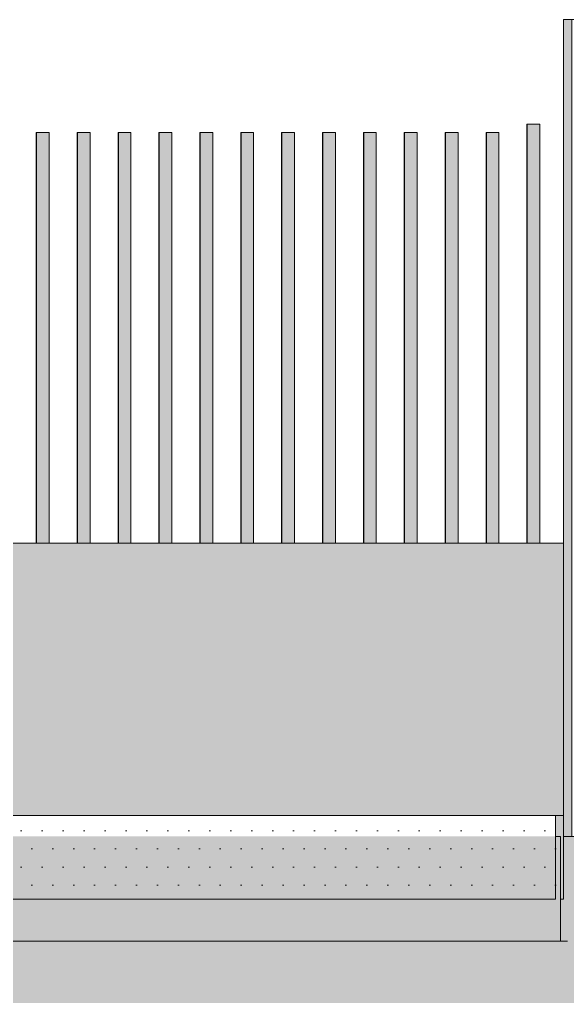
# Model space of a CAD drawing. Header units: millimetres. Extents: x 365175 to 2667127, y -330297 to -162108.
# Drawn here: x 2402294 to 2403601, y -324415 to -322084 of the extents above; entities that cross this region are included whole.
import ezdxf

# ---------------------------------------------------------------- set-up
doc = ezdxf.new("R2010")
doc.units = ezdxf.units.MM
doc.header["$MEASUREMENT"] = 0
doc.linetypes.add('Wipeout_Contour', pattern=[1000, 0, -1000])
doc.layers.add('TopoAlt', color=7, linetype='Continuous')
pattern_1 = [(0, (2775447.68, -323933.55), (0, 86.60254), [0, -50]), (0, (2775472.68, -323890.25), (0, 86.60254), [0, -50])]

# ---------------------------------------------------------------- blocks, each defined once
blk = doc.blocks.new('Élément de coupe_1403_4', base_point=(2775447.7, -323933.6))
at = {"layer": 'TopoAlt', "linetype": 'Continuous', "lineweight": 0, "true_color": 0x000000}
blk.add_hatch(color=18, dxfattribs=at).paths.add_polyline_path([(2403591.8, -323333.6), (2403591.8, -323333.6), (2403591.8, -324033.6), (2403611.6, -324033.6), (2403611.6, -322083.6), (2403591.8, -322083.6)])
blk.add_hatch(color=18, dxfattribs=at).paths.add_polyline_path([(2403591.8, -323333.6), (2403591.8, -323333.6), (2403591.8, -324033.6), (2403611.6, -324033.6), (2403611.6, -322083.6), (2403591.8, -322083.6)])
at = {"layer": 'TopoAlt', "color": 190, "linetype": 'Continuous', "lineweight": 5, "true_color": 0x8002ff}
for p, q in [((2403591.8, -322083.6), (2403591.8, -323333.6)), ((2403611.6, -322083.6), (2403591.8, -322083.6)), ((2403591.8, -323333.6), (2403591.8, -323983.6)), ((2403611.6, -324033.6), (2403591.8, -324033.6))]:
    blk.add_line(p, q, dxfattribs=at)
at = {"layer": 'TopoAlt', "color": 211, "linetype": 'Continuous', "lineweight": 5, "true_color": 0xfe55ff}
for p, q in [((2403911.6, -322083.6), (2403611.6, -322083.6)), ((2403611.6, -322083.6), (2403611.6, -324033.6)), ((2403911.6, -322083.6), (2403911.6, -324033.6)), ((2403911.6, -324033.6), (2403611.6, -324033.6))]:
    blk.add_line(p, q, dxfattribs=at)
blk = doc.blocks.new('Élément de coupe_1429_4', base_point=(2775447.7, -323933.6))
at = {"layer": 'TopoAlt', "linetype": 'Continuous', "lineweight": 0, "true_color": 0x000000}
for points in [[(2401377.4, -323913.6), (2401377.4, -323933.6), (2401380.3, -323933.6), (2401380.3, -323333.6), (2401379.3, -323333.6), (2401379.3, -323913.6)], [(2401377.4, -323913.6), (2401377.4, -323933.6), (2401380.3, -323933.6), (2401380.3, -323333.6), (2401379.3, -323333.6), (2401379.3, -323913.6)], [(2401380.3, -323333.6), (2401380.3, -323933.6), (2401602.6, -323933.6), (2401602.6, -324033.6), (2401613.2, -324033.6), (2401613.2, -323983.6), (2401635.5, -323983.6), (2401635.5, -323333.6)], [(2401380.3, -323333.6), (2401380.3, -323933.6), (2401602.6, -323933.6), (2401602.6, -324033.6), (2401613.2, -324033.6), (2401613.2, -323983.6), (2401635.5, -323983.6), (2401635.5, -323333.6)], [(2401974.2, -323983.6), (2403591.8, -323983.6), (2403591.8, -323333.6), (2401974.2, -323333.6)], [(2402502.3, -323983.6), (2403591.8, -323983.6), (2403591.8, -323333.6), (2402875.1, -323333.6)]]:
    blk.add_hatch(color=18, dxfattribs=at).paths.add_polyline_path(points)
at = {"layer": 'TopoAlt', "color": 190, "linetype": 'Continuous', "lineweight": 5, "true_color": 0x8002ff}
for p, q in [((2401379.3, -323333.6), (2401380.3, -323333.6)), ((2401380.3, -323333.6), (2401380.3, -323933.6)), ((2401380.3, -323333.6), (2401635.5, -323333.6)), ((2401974.2, -323333.6), (2403591.8, -323333.6)), ((2401377.4, -323933.6), (2401377.4, -323913.6))]:
    blk.add_line(p, q, dxfattribs=at)
blk = doc.blocks.new('Élément de coupe_1430_4', base_point=(2775447.7, -323933.6))
at = {"linetype": 'Continuous', "lineweight": 0, "true_color": 0x000000}
for points in [[(2403407.8, -322353.6), (2403407.2, -322353.6), (2403407.2, -323333.6), (2403407.8, -323333.6)], [(2403407.8, -322353.6), (2403407.2, -322353.6), (2403407.2, -323333.6), (2403407.8, -323333.6)], [(2403437.8, -322353.6), (2403407.8, -322353.6), (2403407.8, -323333.6), (2403437.8, -323333.6)], [(2403407.8, -323333.6), (2403437.8, -323333.6), (2403437.8, -322353.6), (2403437, -322353.6), (2403407.8, -322404.4)]]:
    blk.add_hatch(color=18, dxfattribs=at).paths.add_polyline_path(points)
at = {"color": 18, "linetype": 'Continuous', "lineweight": 5, "true_color": 0x330000}
for p, q in [((2403407.2, -322353.6), (2403407.8, -322353.6)), ((2403407.2, -323333.6), (2403407.2, -322353.6)), ((2403407.8, -322353.6), (2403437.8, -322353.6)), ((2403407.8, -323333.6), (2403407.8, -322353.6)), ((2403437.8, -323333.6), (2403437.8, -322353.6))]:
    blk.add_line(p, q, dxfattribs=at)
blk = doc.blocks.new('Élément de coupe_1431_4', base_point=(2775447.7, -323933.6))
at = {"linetype": 'Continuous', "lineweight": 0, "true_color": 0x000000}
for points in [[(2403310.2, -322353.6), (2403309.6, -322353.6), (2403309.6, -323333.6), (2403310.2, -323333.6)], [(2403310.2, -322353.6), (2403309.6, -322353.6), (2403309.6, -323333.6), (2403310.2, -323333.6)], [(2403340.2, -322353.6), (2403310.2, -322353.6), (2403310.2, -323333.6), (2403340.2, -323333.6)], [(2403310.2, -323333.6), (2403340.2, -323333.6), (2403340.2, -322522.3), (2403310.2, -322574.6)]]:
    blk.add_hatch(color=18, dxfattribs=at).paths.add_polyline_path(points)
at = {"color": 18, "linetype": 'Continuous', "lineweight": 5, "true_color": 0x330000}
for p, q in [((2403309.6, -322353.6), (2403310.2, -322353.6)), ((2403309.6, -323333.6), (2403309.6, -322353.6)), ((2403310.2, -322353.6), (2403340.2, -322353.6)), ((2403310.2, -323333.6), (2403310.2, -322353.6)), ((2403340.2, -323333.6), (2403340.2, -322353.6))]:
    blk.add_line(p, q, dxfattribs=at)
blk = doc.blocks.new('Élément de coupe_1432_4', base_point=(2775447.7, -323933.6))
at = {"linetype": 'Continuous', "lineweight": 0, "true_color": 0x000000}
for points in [[(2403212.6, -322353.6), (2403212, -322353.6), (2403212, -323333.6), (2403212.6, -323333.6)], [(2403212.6, -322353.6), (2403212, -322353.6), (2403212, -323333.6), (2403212.6, -323333.6)], [(2403242.6, -322353.6), (2403212.6, -322353.6), (2403212.6, -323333.6), (2403242.6, -323333.6)], [(2403212.6, -322744.8), (2403212.6, -323333.6), (2403242.6, -323333.6), (2403242.6, -322692.5)]]:
    blk.add_hatch(color=18, dxfattribs=at).paths.add_polyline_path(points)
at = {"color": 18, "linetype": 'Continuous', "lineweight": 5, "true_color": 0x330000}
for p, q in [((2403212, -322353.6), (2403212.6, -322353.6)), ((2403212, -323333.6), (2403212, -322353.6)), ((2403212.6, -322353.6), (2403242.6, -322353.6)), ((2403212.6, -323333.6), (2403212.6, -322353.6)), ((2403242.6, -323333.6), (2403242.6, -322353.6))]:
    blk.add_line(p, q, dxfattribs=at)
blk = doc.blocks.new('Élément de coupe_1433_4', base_point=(2775447.7, -323933.6))
at = {"linetype": 'Continuous', "lineweight": 0, "true_color": 0x000000}
for points in [[(2403115, -322353.6), (2403114.4, -322353.6), (2403114.4, -323333.6), (2403115, -323333.6)], [(2403115, -322353.6), (2403114.4, -322353.6), (2403114.4, -323333.6), (2403115, -323333.6)], [(2403145, -322353.6), (2403115, -322353.6), (2403115, -323333.6), (2403145, -323333.6)], [(2403115, -323333.6), (2403145, -323333.6), (2403145, -322862.7), (2403115, -322915.1)]]:
    blk.add_hatch(color=18, dxfattribs=at).paths.add_polyline_path(points)
at = {"color": 18, "linetype": 'Continuous', "lineweight": 5, "true_color": 0x330000}
for p, q in [((2403114.4, -322353.6), (2403115, -322353.6)), ((2403114.4, -323333.6), (2403114.4, -322353.6)), ((2403115, -322353.6), (2403145, -322353.6)), ((2403115, -323333.6), (2403115, -322353.6)), ((2403145, -323333.6), (2403145, -322353.6))]:
    blk.add_line(p, q, dxfattribs=at)
blk = doc.blocks.new('Élément de coupe_1434_4', base_point=(2775447.7, -323933.6))
at = {"linetype": 'Continuous', "lineweight": 0, "true_color": 0x000000}
for points in [[(2403017.4, -322353.6), (2403016.8, -322353.6), (2403016.8, -323333.6), (2403017.4, -323333.6)], [(2403017.4, -322353.6), (2403016.8, -322353.6), (2403016.8, -323333.6), (2403017.4, -323333.6)], [(2403047.4, -322353.6), (2403017.4, -322353.6), (2403017.4, -323333.6), (2403047.4, -323333.6)], [(2403017.4, -323333.6), (2403047.4, -323333.6), (2403047.4, -323032.9), (2403017.4, -323085.3)]]:
    blk.add_hatch(color=18, dxfattribs=at).paths.add_polyline_path(points)
at = {"color": 18, "linetype": 'Continuous', "lineweight": 5, "true_color": 0x330000}
for p, q in [((2403016.8, -322353.6), (2403017.4, -322353.6)), ((2403016.8, -323333.6), (2403016.8, -322353.6)), ((2403017.4, -322353.6), (2403047.4, -322353.6)), ((2403017.4, -323333.6), (2403017.4, -322353.6)), ((2403047.4, -323333.6), (2403047.4, -322353.6))]:
    blk.add_line(p, q, dxfattribs=at)
blk = doc.blocks.new('Élément de coupe_1435_4', base_point=(2775447.7, -323933.6))
at = {"linetype": 'Continuous', "lineweight": 0, "true_color": 0x000000}
for points in [[(2402919.8, -322353.6), (2402919.2, -322353.6), (2402919.2, -323333.6), (2402919.8, -323333.6)], [(2402919.8, -322353.6), (2402919.2, -322353.6), (2402919.2, -323333.6), (2402919.8, -323333.6)], [(2402949.8, -322353.6), (2402919.8, -322353.6), (2402919.8, -323333.6), (2402949.8, -323333.6)], [(2402919.8, -323255.5), (2402919.8, -323333.6), (2402949.8, -323333.6), (2402949.8, -323203.2)]]:
    blk.add_hatch(color=18, dxfattribs=at).paths.add_polyline_path(points)
at = {"color": 18, "linetype": 'Continuous', "lineweight": 5, "true_color": 0x330000}
for p, q in [((2402919.2, -322353.6), (2402919.8, -322353.6)), ((2402919.2, -323333.6), (2402919.2, -322353.6)), ((2402919.8, -322353.6), (2402949.8, -322353.6)), ((2402919.8, -323333.6), (2402919.8, -322353.6)), ((2402949.8, -323333.6), (2402949.8, -322353.6))]:
    blk.add_line(p, q, dxfattribs=at)
blk = doc.blocks.new('Élément de coupe_1436_4', base_point=(2775447.7, -323933.6))
at = {"linetype": 'Continuous', "lineweight": 0, "true_color": 0x000000}
for points in [[(2402822.2, -322353.6), (2402821.6, -322353.6), (2402821.6, -323333.6), (2402822.2, -323333.6)], [(2402822.2, -322353.6), (2402821.6, -322353.6), (2402821.6, -323333.6), (2402822.2, -323333.6)], [(2402852.2, -322353.6), (2402822.2, -322353.6), (2402822.2, -323333.6), (2402852.2, -323333.6)]]:
    blk.add_hatch(color=18, dxfattribs=at).paths.add_polyline_path(points)
at = {"color": 18, "linetype": 'Continuous', "lineweight": 5, "true_color": 0x330000}
for p, q in [((2402821.6, -322353.6), (2402822.2, -322353.6)), ((2402821.6, -323333.6), (2402821.6, -322353.6)), ((2402822.2, -322353.6), (2402852.2, -322353.6)), ((2402822.2, -323333.6), (2402822.2, -322353.6)), ((2402852.2, -323333.6), (2402852.2, -322353.6))]:
    blk.add_line(p, q, dxfattribs=at)
blk = doc.blocks.new('Élément de coupe_1437_4', base_point=(2775447.7, -323933.6))
at = {"linetype": 'Continuous', "lineweight": 0, "true_color": 0x000000}
for points in [[(2402724.6, -322353.6), (2402724, -322353.6), (2402724, -323333.6), (2402724.6, -323333.6)], [(2402724.6, -322353.6), (2402724, -322353.6), (2402724, -323333.6), (2402724.6, -323333.6)], [(2402754.6, -322353.6), (2402724.6, -322353.6), (2402724.6, -323333.6), (2402754.6, -323333.6)]]:
    blk.add_hatch(color=18, dxfattribs=at).paths.add_polyline_path(points)
at = {"color": 18, "linetype": 'Continuous', "lineweight": 5, "true_color": 0x330000}
for p, q in [((2402724, -322353.6), (2402724.6, -322353.6)), ((2402724, -323333.6), (2402724, -322353.6)), ((2402724.6, -322353.6), (2402754.6, -322353.6)), ((2402724.6, -323333.6), (2402724.6, -322353.6)), ((2402754.6, -323333.6), (2402754.6, -322353.6))]:
    blk.add_line(p, q, dxfattribs=at)
blk = doc.blocks.new('Élément de coupe_1438_4', base_point=(2775447.7, -323933.6))
at = {"linetype": 'Continuous', "lineweight": 0, "true_color": 0x000000}
for points in [[(2402627, -322353.6), (2402626.4, -322353.6), (2402626.4, -323333.6), (2402627, -323333.6)], [(2402627, -322353.6), (2402626.4, -322353.6), (2402626.4, -323333.6), (2402627, -323333.6)], [(2402657, -322353.6), (2402627, -322353.6), (2402627, -323333.6), (2402657, -323333.6)]]:
    blk.add_hatch(color=18, dxfattribs=at).paths.add_polyline_path(points)
at = {"color": 18, "linetype": 'Continuous', "lineweight": 5, "true_color": 0x330000}
for p, q in [((2402626.4, -322353.6), (2402627, -322353.6)), ((2402626.4, -323333.6), (2402626.4, -322353.6)), ((2402627, -322353.6), (2402657, -322353.6)), ((2402627, -323333.6), (2402627, -322353.6)), ((2402657, -323333.6), (2402657, -322353.6))]:
    blk.add_line(p, q, dxfattribs=at)
blk = doc.blocks.new('Élément de coupe_1439_4', base_point=(2775447.7, -323933.6))
at = {"linetype": 'Continuous', "lineweight": 0, "true_color": 0x000000}
for points in [[(2402529.4, -322353.6), (2402528.8, -322353.6), (2402528.8, -323333.6), (2402529.4, -323333.6)], [(2402529.4, -322353.6), (2402528.8, -322353.6), (2402528.8, -323333.6), (2402529.4, -323333.6)], [(2402559.4, -322353.6), (2402529.4, -322353.6), (2402529.4, -323333.6), (2402559.4, -323333.6)]]:
    blk.add_hatch(color=18, dxfattribs=at).paths.add_polyline_path(points)
at = {"color": 18, "linetype": 'Continuous', "lineweight": 5, "true_color": 0x330000}
for p, q in [((2402528.8, -322353.6), (2402529.4, -322353.6)), ((2402528.8, -323333.6), (2402528.8, -322353.6)), ((2402529.4, -322353.6), (2402559.4, -322353.6)), ((2402529.4, -323333.6), (2402529.4, -322353.6)), ((2402559.4, -323333.6), (2402559.4, -322353.6))]:
    blk.add_line(p, q, dxfattribs=at)
blk = doc.blocks.new('Élément de coupe_1440_4', base_point=(2775447.7, -323933.6))
at = {"linetype": 'Continuous', "lineweight": 0, "true_color": 0x000000}
for points in [[(2402431.8, -322353.6), (2402431.2, -322353.6), (2402431.2, -323333.6), (2402431.8, -323333.6)], [(2402431.8, -322353.6), (2402431.2, -322353.6), (2402431.2, -323333.6), (2402431.8, -323333.6)], [(2402461.8, -322353.6), (2402431.8, -322353.6), (2402431.8, -323333.6), (2402461.8, -323333.6)]]:
    blk.add_hatch(color=18, dxfattribs=at).paths.add_polyline_path(points)
at = {"color": 18, "linetype": 'Continuous', "lineweight": 5, "true_color": 0x330000}
for p, q in [((2402431.2, -322353.6), (2402431.8, -322353.6)), ((2402431.2, -323333.6), (2402431.2, -322353.6)), ((2402431.8, -322353.6), (2402461.8, -322353.6)), ((2402431.8, -323333.6), (2402431.8, -322353.6)), ((2402461.8, -323333.6), (2402461.8, -322353.6))]:
    blk.add_line(p, q, dxfattribs=at)
blk = doc.blocks.new('Élément de coupe_1441_4', base_point=(2775447.7, -323933.6))
at = {"linetype": 'Continuous', "lineweight": 0, "true_color": 0x000000}
for points in [[(2402334.2, -322353.6), (2402333.6, -322353.6), (2402333.6, -323333.6), (2402334.2, -323333.6)], [(2402334.2, -322353.6), (2402333.6, -322353.6), (2402333.6, -323333.6), (2402334.2, -323333.6)], [(2402364.2, -322353.6), (2402334.2, -322353.6), (2402334.2, -323333.6), (2402364.2, -323333.6)]]:
    blk.add_hatch(color=18, dxfattribs=at).paths.add_polyline_path(points)
at = {"color": 18, "linetype": 'Continuous', "lineweight": 5, "true_color": 0x330000}
for p, q in [((2402333.6, -322353.6), (2402334.2, -322353.6)), ((2402333.6, -323333.6), (2402333.6, -322353.6)), ((2402334.2, -322353.6), (2402364.2, -322353.6)), ((2402334.2, -323333.6), (2402334.2, -322353.6)), ((2402364.2, -323333.6), (2402364.2, -322353.6))]:
    blk.add_line(p, q, dxfattribs=at)
blk = doc.blocks.new('Élément de coupe_1449_4', base_point=(2775447.7, -323933.6))
at = {"linetype": 'Continuous', "lineweight": 0, "true_color": 0x000000}
for points in [[(2403505.4, -322333.6), (2403504.8, -322333.6), (2403504.8, -323333.6), (2403505.4, -323333.6)], [(2403505.4, -322333.6), (2403504.8, -322333.6), (2403504.8, -323333.6), (2403505.4, -323333.6)], [(2403535.4, -322333.6), (2403505.4, -322333.6), (2403505.4, -323333.6), (2403535.4, -323333.6)], [(2403535.4, -322333.6), (2403505.4, -322333.6), (2403505.4, -323333.6), (2403535.4, -323333.6)]]:
    blk.add_hatch(color=18, dxfattribs=at).paths.add_polyline_path(points)
at = {"color": 18, "linetype": 'Continuous', "lineweight": 5, "true_color": 0x330000}
for p, q in [((2403504.8, -322333.6), (2403505.4, -322333.6)), ((2403504.8, -323333.6), (2403504.8, -322333.6)), ((2403505.4, -322333.6), (2403535.4, -322333.6)), ((2403505.4, -323333.6), (2403505.4, -322333.6)), ((2403535.4, -323333.6), (2403535.4, -322333.6))]:
    blk.add_line(p, q, dxfattribs=at)
blk = doc.blocks.new('Élément de coupe_1488_4', base_point=(2775447.7, -323933.6))
at = {"linetype": 'Continuous', "lineweight": 0, "true_color": 0x000000}
for points in [[(2403585.1, -324183.6), (2403585.1, -324283.6), (2403601.4, -324283.6), (2403601.4, -324033.6), (2403591.8, -324033.6), (2403591.8, -324183.6), (2403591.8, -324183.6)], [(2403585.1, -324183.6), (2403585.1, -324283.6), (2403597.1, -324283.6), (2403597.1, -324033.6), (2403591.8, -324033.6), (2403591.8, -324183.6)]]:
    blk.add_hatch(color=18, dxfattribs=at).paths.add_polyline_path(points)
at = {"color": 254, "linetype": 'Wipeout_Contour', "lineweight": 0, "ltscale": 9501782.059276592}
blk.add_wipeout([(2403585.1, -324283.6), (2403585.1, -324033.6), (2302842.5, -324033.6), (2302842.5, -324283.6)], dxfattribs=at)
at = {"linetype": 'Continuous', "lineweight": 5, "true_color": 0x00e7c4}
h = blk.add_hatch(dxfattribs=at)
h.set_pattern_fill('Plâtre_0004', color=120, style=0, pattern_type=2)
h.set_pattern_definition(pattern_1)
h.paths.add_polyline_path([(2403585.1, -324283.6), (2403585.1, -324033.6), (2302842.5, -324033.6), (2302842.5, -324283.6)])
at = {"color": 7, "linetype": 'Continuous', "lineweight": 5}
for p, q in [((2403585.1, -324033.6), (2302842.5, -324033.6)), ((2403585.1, -324033.6), (2403585.1, -324283.6)), ((2403585.1, -324283.6), (2302842.5, -324283.6))]:
    blk.add_line(p, q, dxfattribs=at)
at = {"color": 9, "linetype": 'Continuous', "lineweight": 5}
blk.add_line((2403585.1, -324283.6), (2403601.4, -324283.6), dxfattribs=at)
blk = doc.blocks.new('Élément de coupe_1538_4', base_point=(2775447.7, -323933.6))
at = {"linetype": 'Continuous', "lineweight": 0, "true_color": 0x000000}
blk.add_hatch(color=18, dxfattribs=at).paths.add_polyline_path([(2403591.8, -323983.6), (2403573.2, -323983.6), (2403573.2, -324033.6), (2403585.1, -324033.6), (2403585.1, -324183.6), (2403591.8, -324183.6)])
blk.add_hatch(color=18, dxfattribs=at).paths.add_polyline_path([(2403591.8, -323983.6), (2403573.2, -323983.6), (2403573.2, -324033.6), (2403585.1, -324033.6), (2403585.1, -324183.6), (2403591.8, -324183.6)])
at = {"color": 7, "linetype": 'Continuous', "lineweight": 5}
for p, q in [((2403591.8, -324033.6), (2403591.8, -323983.6)), ((2403591.8, -324183.6), (2403591.8, -324033.6)), ((2403585.1, -324183.6), (2403591.8, -324183.6))]:
    blk.add_line(p, q, dxfattribs=at)
at = {"color": 254, "linetype": 'Wipeout_Contour', "lineweight": 0, "ltscale": 9697409.293563686}
blk.add_wipeout([(2403573.2, -324183.6), (2403573.2, -323983.6), (2401613.2, -323983.6), (2401613.2, -324183.6)], dxfattribs=at)
at = {"linetype": 'Continuous', "lineweight": 5, "true_color": 0x00e7c4}
h = blk.add_hatch(dxfattribs=at)
h.set_pattern_fill('Plâtre_0004', color=120, style=0, pattern_type=2)
h.set_pattern_definition(pattern_1)
h.paths.add_polyline_path([(2403573.2, -324183.6), (2403573.2, -323983.6), (2401613.2, -323983.6), (2401613.2, -324183.6)])
at = {"color": 7, "linetype": 'Continuous', "lineweight": 5}
for p, q in [((2403573.2, -323983.6), (2401613.2, -323983.6)), ((2403573.2, -323983.6), (2403591.8, -323983.6)), ((2403573.2, -323983.6), (2403573.2, -324183.6)), ((2403573.2, -324183.6), (2401613.2, -324183.6))]:
    blk.add_line(p, q, dxfattribs=at)

msp = doc.modelspace()

# ---------------------------------------------------------------- block references
at = {"lineweight": 0}
for name in ['Élément de coupe_1449_4', 'Élément de coupe_1441_4', 'Élément de coupe_1440_4', 'Élément de coupe_1439_4', 'Élément de coupe_1438_4', 'Élément de coupe_1437_4', 'Élément de coupe_1436_4', 'Élément de coupe_1435_4', 'Élément de coupe_1434_4', 'Élément de coupe_1433_4', 'Élément de coupe_1432_4', 'Élément de coupe_1431_4', 'Élément de coupe_1430_4']:
    msp.add_blockref(name, (2775447.681, -323933.55), dxfattribs=at)
at = {"layer": 'TopoAlt', "lineweight": 0}
for name in ['Élément de coupe_1403_4', 'Élément de coupe_1429_4']:
    msp.add_blockref(name, (2775447.681, -323933.55), dxfattribs=at)

# ---------------------------------------------------------------- next in the draw order: block references
at = {"lineweight": 0}
msp.add_blockref('Élément de coupe_1488_4', (2775447.681, -323933.55), dxfattribs=at)

# ---------------------------------------------------------------- next in the draw order: block references
msp.add_blockref('Élément de coupe_1538_4', (2775447.681, -323933.55), dxfattribs=at)

# ---------------------------------------------------------------- next in the draw order: hatches: boundary and pattern name
at = {"linetype": 'Continuous', "lineweight": 5}
for color, points in [(255, [(2287327.605, -324033.55), (2415765.132, -324033.55), (2415765.132, -330296.824), (2287327.605, -330296.824)]), (7, [(2297925.843, -324033.55), (2407161.767, -324033.55), (2407161.767, -324233.55), (2297925.843, -324233.55)])]:
    msp.add_hatch(color=color, dxfattribs=at).paths.add_polyline_path(points)

doc.saveas('drawing.dxf')
